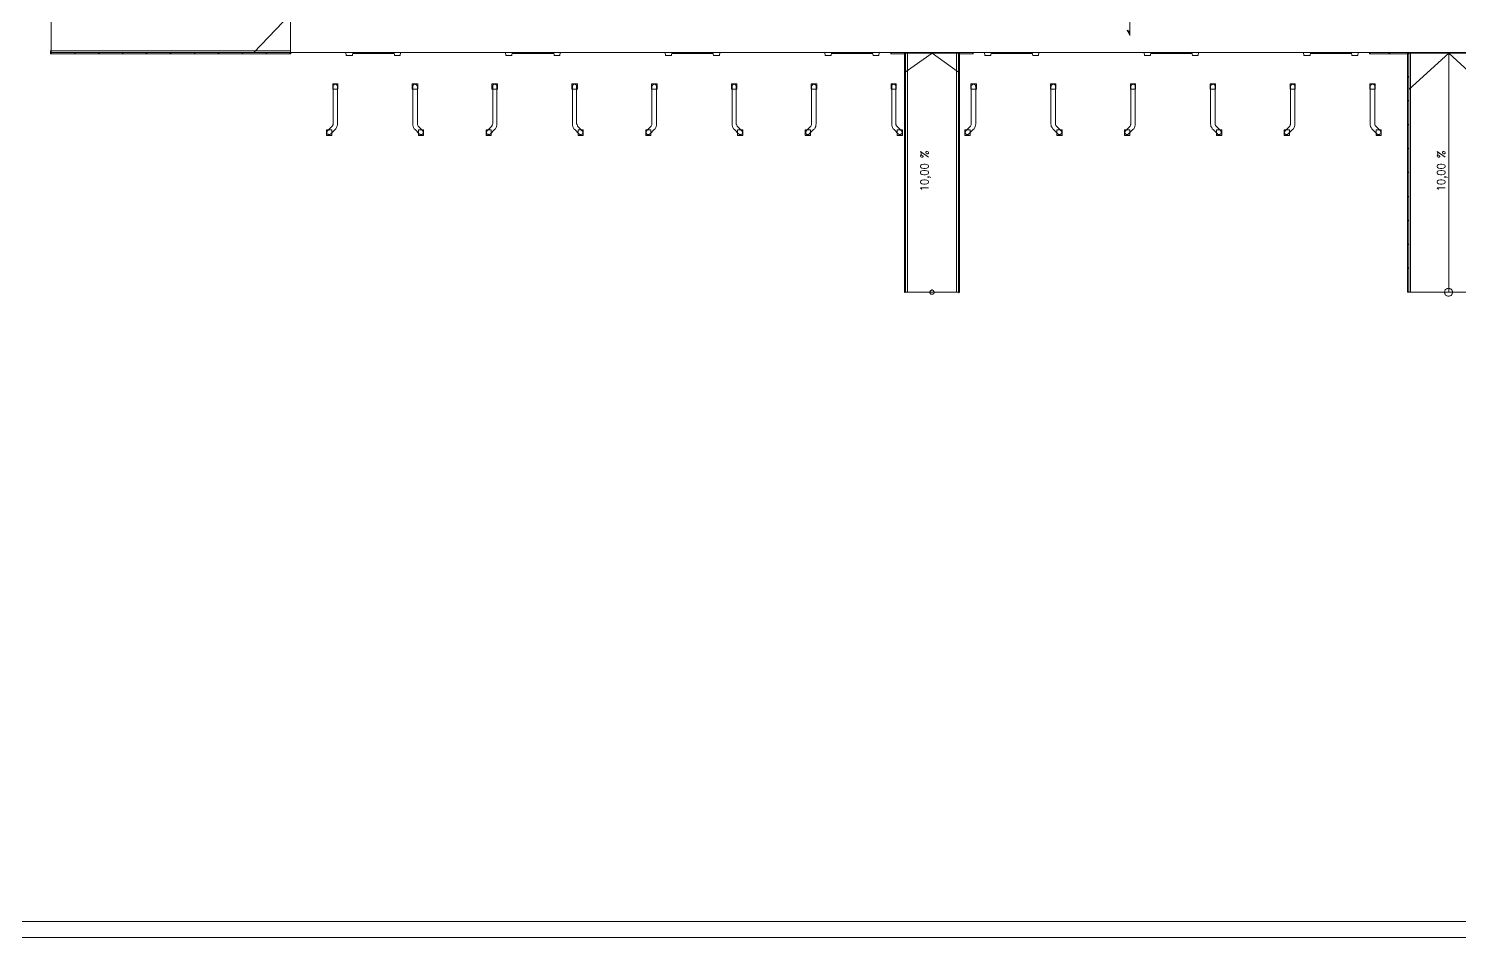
# Model space of a CAD drawing. Header units: millimetres. Extents: x 0 to 420, y 0 to 297.
# Drawn here: x 84.5 to 240.4, y 0 to 99.1 of the extents above; entities that cross this region are included whole.
import ezdxf

# ---------------------------------------------------------------- set-up
doc = ezdxf.new("R2010")
doc.units = ezdxf.units.MM
doc.styles.get("Standard").update_dxf_attribs({"font": 'STANDARD'})

msp = doc.modelspace()

# ---------------------------------------------------------------- hatches: boundary and pattern name
h = msp.add_hatch(color=7)
h.paths.add_polyline_path([(204.216, 98.890667), (204.512333, 98.721333), (204.343, 98.721333)], flags=0)
h.paths.add_polyline_path([(204.512333, 98.721333), (204.343, 98.721333), (204.512333, 98.298)], flags=0)
h = msp.add_hatch(color=252)
h.paths.add_polyline_path([(124.333, 96.435333), (119.845667, 96.435333), (124.333, 96.350667)], flags=0)
h.paths.add_polyline_path([(119.845667, 96.435333), (124.333, 96.350667), (119.845667, 96.350667)], flags=0)
h = msp.add_hatch(color=252)
h.paths.add_polyline_path([(141.732, 96.435333), (137.202333, 96.435333), (141.732, 96.350667)], flags=0)
h.paths.add_polyline_path([(137.202333, 96.435333), (141.732, 96.350667), (137.202333, 96.350667)], flags=0)
h = msp.add_hatch(color=252)
h.paths.add_polyline_path([(159.088667, 96.435333), (154.601333, 96.435333), (159.088667, 96.350667)], flags=0)
h.paths.add_polyline_path([(154.601333, 96.435333), (159.088667, 96.350667), (154.601333, 96.350667)], flags=0)
h = msp.add_hatch(color=252)
h.paths.add_polyline_path([(176.487667, 96.435333), (172.000333, 96.435333), (176.487667, 96.350667)], flags=0)
h.paths.add_polyline_path([(172.000333, 96.435333), (176.487667, 96.350667), (172.000333, 96.350667)], flags=0)
h = msp.add_hatch(color=252)
h.paths.add_polyline_path([(193.886667, 96.435333), (189.399333, 96.435333), (193.886667, 96.350667)], flags=0)
h.paths.add_polyline_path([(189.399333, 96.435333), (193.886667, 96.350667), (189.399333, 96.350667)], flags=0)
h = msp.add_hatch(color=252)
h.paths.add_polyline_path([(211.285667, 96.435333), (206.798333, 96.435333), (211.285667, 96.350667)], flags=0)
h.paths.add_polyline_path([(206.798333, 96.435333), (211.285667, 96.350667), (206.798333, 96.350667)], flags=0)
h = msp.add_hatch(color=252)
h.paths.add_polyline_path([(228.684667, 96.435333), (224.197333, 96.435333), (228.684667, 96.350667)], flags=0)
h.paths.add_polyline_path([(224.197333, 96.435333), (228.684667, 96.350667), (224.197333, 96.350667)], flags=0)

# ---------------------------------------------------------------- linework, layer by layer
at = {"color": 7, "lineweight": 0}
for points in [[(0.211668, 0), (420.073667, 0), (420.073667, 296.925999), (0.211668, 296.925999)], [(7.239002, 1.735667), (418.338, 1.735667), (418.338, 295.190332), (7.239002, 295.190332)], [(113.03, 96.435333), (374.65, 96.435333), (374.65, 105.029), (113.03, 105.029)], [(204.216, 98.890667), (204.512333, 98.721333), (204.343, 98.721333)], [(204.512333, 98.721333), (204.343, 98.721333), (204.512333, 98.298)], [(113.03, 96.52), (113.03, 96.435333), (86.910333, 96.435333), (86.910333, 96.647), (113.03, 96.647)], [(86.952667, 96.435333), (86.910333, 96.393), (86.910333, 96.350667), (86.910333, 96.308333), (86.952667, 96.308333), (86.952667, 96.350667), (86.952667, 96.393)], [(113.03, 96.308333), (86.952667, 96.308333), (86.952667, 96.435333), (113.03, 96.435333), (113.03, 96.308333), (86.952667, 96.308333), (86.952667, 96.435333), (113.03, 96.435333), (113.03, 96.308333), (86.952667, 96.308333), (86.952667, 96.435333), (113.03, 96.435333), (113.03, 96.308333), (86.952667, 96.308333), (86.952667, 96.435333), (113.03, 96.435333), (113.03, 96.308333), (113.03, 96.435333), (86.952667, 96.435333), (86.952667, 96.308333)], [(89.577333, 96.308333), (89.577333, 96.435333), (89.535, 96.435333), (89.535, 96.308333)], [(92.202, 96.308333), (92.202, 96.435333), (92.117333, 96.435333), (92.117333, 96.308333)], [(94.784333, 96.308333), (94.784333, 96.435333), (94.742, 96.435333), (94.742, 96.308333)], [(97.409, 96.308333), (97.409, 96.435333), (97.324333, 96.435333), (97.324333, 96.308333)], [(99.991333, 96.308333), (99.991333, 96.435333), (99.949, 96.435333), (99.949, 96.308333)], [(102.616, 96.308333), (102.616, 96.435333), (102.573667, 96.435333), (102.573667, 96.308333)], [(105.240667, 96.308333), (105.240667, 96.435333), (105.156, 96.435333), (105.156, 96.308333)], [(107.823, 96.308333), (107.823, 96.435333), (107.780667, 96.435333), (107.780667, 96.308333)], [(110.447667, 96.308333), (110.447667, 96.435333), (110.405333, 96.435333), (110.405333, 96.308333)], [(113.03, 96.435333), (113.03, 96.393), (112.987667, 96.393), (112.987667, 96.350667), (112.987667, 96.308333), (113.03, 96.308333), (113.072333, 96.350667), (113.072333, 96.393), (113.03, 96.393)], [(119.083667, 96.435333), (119.126, 96.139), (119.168333, 96.139), (119.761, 96.139), (119.803333, 96.139), (119.845667, 96.435333)], [(119.845667, 96.350667), (124.333, 96.350667), (124.333, 96.435333), (119.845667, 96.435333)], [(119.845667, 96.350667), (120.396, 96.350667)], [(120.396, 96.350667), (120.988667, 96.350667), (120.396, 96.350667), (119.845667, 96.350667)], [(120.988667, 96.350667), (121.581333, 96.350667), (120.988667, 96.350667), (120.099667, 96.350667), (120.988667, 96.350667), (121.581333, 96.350667), (120.988667, 96.350667), (120.099667, 96.350667)], [(121.581333, 96.350667), (122.131667, 96.350667), (121.581333, 96.350667), (120.692333, 96.350667)], [(122.131667, 96.350667), (122.724333, 96.350667), (122.131667, 96.350667), (121.285, 96.350667)], [(122.724333, 96.350667), (123.317, 96.350667), (122.724333, 96.350667), (121.877667, 96.350667)], [(123.317, 96.350667), (123.867333, 96.350667), (123.317, 96.350667), (122.428, 96.350667)], [(123.867333, 96.350667), (124.333, 96.350667), (123.867333, 96.350667), (123.020667, 96.350667)], [(124.333, 96.350667), (124.163667, 96.350667), (124.333, 96.350667), (123.613333, 96.350667)], [(125.052667, 96.435333), (125.010333, 96.139), (124.968, 96.139), (124.375333, 96.139), (124.333, 96.435333)], [(136.482667, 96.435333), (136.525, 96.139), (136.567333, 96.139), (137.16, 96.139), (137.202333, 96.435333)], [(137.202333, 96.350667), (141.732, 96.350667), (141.732, 96.435333), (137.202333, 96.435333)], [(137.202333, 96.350667), (137.795, 96.350667)], [(137.795, 96.350667), (138.387667, 96.350667), (137.795, 96.350667), (137.202333, 96.350667)], [(138.387667, 96.350667), (138.980333, 96.350667), (138.387667, 96.350667), (137.498667, 96.350667), (138.387667, 96.350667), (138.980333, 96.350667), (138.387667, 96.350667), (137.498667, 96.350667)], [(138.980333, 96.350667), (139.530667, 96.350667), (138.980333, 96.350667), (138.091333, 96.350667)], [(139.530667, 96.350667), (140.123333, 96.350667), (139.530667, 96.350667), (138.684, 96.350667)], [(140.123333, 96.350667), (140.716, 96.350667), (140.123333, 96.350667), (139.234333, 96.350667)], [(140.716, 96.350667), (141.266333, 96.350667), (140.716, 96.350667), (139.827, 96.350667)], [(141.266333, 96.350667), (141.732, 96.350667), (141.266333, 96.350667), (140.419667, 96.350667)], [(141.732, 96.350667), (141.562667, 96.350667), (141.732, 96.350667), (140.97, 96.350667)], [(142.451667, 96.435333), (142.409333, 96.139), (142.367, 96.139), (141.774333, 96.139), (141.732, 96.435333)], [(153.881667, 96.435333), (153.924, 96.139), (153.966333, 96.139), (154.559, 96.139), (154.601333, 96.435333)], [(154.601333, 96.350667), (159.088667, 96.350667), (159.088667, 96.435333), (154.601333, 96.435333)], [(154.601333, 96.350667), (155.194, 96.350667)], [(155.194, 96.350667), (155.786667, 96.350667), (155.194, 96.350667), (154.601333, 96.350667)], [(155.786667, 96.350667), (156.337, 96.350667), (155.786667, 96.350667), (154.897667, 96.350667), (155.786667, 96.350667), (156.337, 96.350667), (155.786667, 96.350667), (154.897667, 96.350667)], [(156.337, 96.350667), (156.929667, 96.350667), (156.337, 96.350667), (155.490333, 96.350667)], [(156.929667, 96.350667), (157.522333, 96.350667), (156.929667, 96.350667), (156.040667, 96.350667)], [(157.522333, 96.350667), (158.072667, 96.350667), (157.522333, 96.350667), (156.633333, 96.350667)], [(158.072667, 96.350667), (158.665333, 96.350667), (158.072667, 96.350667), (157.226, 96.350667)], [(158.665333, 96.350667), (159.088667, 96.350667), (158.665333, 96.350667), (157.818667, 96.350667)], [(159.088667, 96.350667), (158.961667, 96.350667), (159.088667, 96.350667), (158.369, 96.350667)], [(159.850667, 96.435333), (159.808333, 96.139), (159.766, 96.139), (159.173333, 96.139), (159.131, 96.139), (159.088667, 96.435333)], [(171.280667, 96.435333), (171.323, 96.139), (171.365333, 96.139), (171.915667, 96.139), (171.958, 96.139), (172.000333, 96.435333)], [(172.000333, 96.350667), (176.487667, 96.350667), (176.487667, 96.435333), (172.000333, 96.435333)], [(172.000333, 96.350667), (172.593, 96.350667)], [(172.593, 96.350667), (173.143333, 96.350667), (172.593, 96.350667), (172.000333, 96.350667)], [(173.143333, 96.350667), (173.736, 96.350667), (173.143333, 96.350667), (172.296667, 96.350667), (173.143333, 96.350667), (173.736, 96.350667), (173.143333, 96.350667), (172.296667, 96.350667)], [(173.736, 96.350667), (174.328667, 96.350667), (173.736, 96.350667), (172.889333, 96.350667)], [(174.328667, 96.350667), (174.921333, 96.350667), (174.328667, 96.350667), (173.439667, 96.350667)], [(174.921333, 96.350667), (175.471667, 96.350667), (174.921333, 96.350667), (174.032333, 96.350667)], [(175.471667, 96.350667), (176.064333, 96.350667), (175.471667, 96.350667), (174.625, 96.350667)], [(176.064333, 96.350667), (176.487667, 96.350667), (176.064333, 96.350667), (175.175333, 96.350667)], [(176.487667, 96.350667), (176.360667, 96.350667), (176.487667, 96.350667), (175.768, 96.350667)], [(177.207333, 96.435333), (177.165, 96.139), (176.572333, 96.139), (176.53, 96.139), (176.487667, 96.435333)], [(178.519667, 96.308333), (178.519667, 96.350667), (178.519667, 96.393), (178.519667, 96.435333), (178.477333, 96.393), (178.477333, 96.350667), (178.477333, 96.308333)], [(178.519667, 96.435333), (180.043667, 96.435333), (180.043667, 96.308333), (178.519667, 96.308333), (178.519667, 96.435333), (180.043667, 96.435333), (180.043667, 96.308333), (178.519667, 96.308333), (178.519667, 96.435333), (180.043667, 96.435333), (180.043667, 96.308333), (178.519667, 96.308333), (178.519667, 96.435333), (180.043667, 96.435333), (180.043667, 96.308333), (178.519667, 96.308333), (178.519667, 96.435333), (178.519667, 96.308333), (180.043667, 96.308333), (180.043667, 96.435333)], [(180.043667, 96.435333), (180.043667, 70.315667), (179.959, 70.315667), (179.959, 96.435333), (180.043667, 96.435333), (180.043667, 70.315667), (179.959, 70.315667), (179.959, 96.435333), (180.043667, 96.435333), (180.043667, 70.315667), (179.959, 70.315667), (179.959, 96.435333), (180.043667, 96.435333), (180.043667, 70.315667), (179.959, 70.315667), (179.959, 96.435333), (180.043667, 96.435333), (179.959, 96.435333), (179.959, 70.315667), (180.043667, 70.315667)], [(179.959, 96.435333), (179.959, 96.393), (180.001333, 96.393), (180.043667, 96.393), (180.043667, 96.435333), (180.001333, 96.435333)], [(180.170667, 96.393), (180.086, 96.393), (180.086, 70.315667), (180.297667, 70.315667), (180.297667, 96.393)], [(185.758667, 96.393), (185.843333, 96.393), (185.843333, 70.315667), (185.631667, 70.315667), (185.631667, 96.393)], [(187.409667, 96.308333), (185.843333, 96.308333), (185.843333, 96.435333), (187.409667, 96.435333), (187.409667, 96.308333), (185.843333, 96.308333), (185.843333, 96.435333), (187.409667, 96.435333), (187.409667, 96.308333), (185.843333, 96.308333), (185.843333, 96.435333), (187.409667, 96.435333), (187.409667, 96.308333), (185.843333, 96.308333), (185.843333, 96.435333), (187.409667, 96.435333), (187.409667, 96.308333), (187.409667, 96.435333), (185.843333, 96.435333), (185.843333, 96.308333)], [(185.970333, 96.435333), (185.970333, 70.315667), (185.843333, 70.315667), (185.843333, 96.435333), (185.970333, 96.435333), (185.970333, 70.315667), (185.843333, 70.315667), (185.843333, 96.435333), (185.970333, 96.435333), (185.970333, 70.315667), (185.843333, 70.315667), (185.843333, 96.435333), (185.970333, 96.435333), (185.970333, 70.315667), (185.843333, 70.315667), (185.843333, 96.435333), (185.970333, 96.435333), (185.843333, 96.435333), (185.843333, 70.315667), (185.970333, 70.315667)], [(185.843333, 96.435333), (185.843333, 96.393), (185.885667, 96.393), (185.928, 96.393), (185.970333, 96.393), (185.970333, 96.435333), (185.928, 96.435333), (185.885667, 96.435333)], [(187.409667, 96.435333), (187.409667, 96.393), (187.409667, 96.350667), (187.367333, 96.350667), (187.409667, 96.350667), (187.409667, 96.308333), (187.452, 96.308333), (187.452, 96.350667), (187.452, 96.393), (187.409667, 96.393)], [(188.679667, 96.435333), (188.722, 96.139), (189.314667, 96.139), (189.357, 96.139), (189.399333, 96.435333)], [(189.399333, 96.350667), (193.886667, 96.350667), (193.886667, 96.435333), (189.399333, 96.435333)], [(189.399333, 96.350667), (189.992, 96.350667)], [(189.992, 96.350667), (190.542333, 96.350667), (189.992, 96.350667), (189.399333, 96.350667)], [(190.542333, 96.350667), (191.135, 96.350667), (190.542333, 96.350667), (189.695667, 96.350667), (190.542333, 96.350667), (191.135, 96.350667), (190.542333, 96.350667), (189.695667, 96.350667)], [(191.135, 96.350667), (191.727667, 96.350667), (191.135, 96.350667), (190.246, 96.350667)], [(191.727667, 96.350667), (192.278, 96.350667), (191.727667, 96.350667), (190.838667, 96.350667)], [(192.278, 96.350667), (192.870667, 96.350667), (192.278, 96.350667), (191.431333, 96.350667)], [(192.870667, 96.350667), (193.463333, 96.350667), (192.870667, 96.350667), (192.024, 96.350667)], [(193.463333, 96.350667), (193.886667, 96.350667), (193.463333, 96.350667), (192.574333, 96.350667)], [(193.886667, 96.350667), (193.759667, 96.350667), (193.886667, 96.350667), (193.167, 96.350667)], [(194.606333, 96.435333), (194.564, 96.139), (193.971333, 96.139), (193.929, 96.139), (193.886667, 96.435333)], [(206.078667, 96.435333), (206.121, 96.139), (206.713667, 96.139), (206.756, 96.139), (206.798333, 96.435333)], [(206.798333, 96.350667), (211.285667, 96.350667), (211.285667, 96.435333), (206.798333, 96.435333)], [(206.798333, 96.350667), (207.348667, 96.350667)], [(207.348667, 96.350667), (207.941333, 96.350667), (207.348667, 96.350667), (206.798333, 96.350667)], [(207.941333, 96.350667), (208.534, 96.350667), (207.941333, 96.350667), (207.094667, 96.350667), (207.941333, 96.350667), (208.534, 96.350667), (207.941333, 96.350667), (207.094667, 96.350667)], [(208.534, 96.350667), (209.126667, 96.350667), (208.534, 96.350667), (207.645, 96.350667)], [(209.126667, 96.350667), (209.677, 96.350667), (209.126667, 96.350667), (208.237667, 96.350667)], [(209.677, 96.350667), (210.269667, 96.350667), (209.677, 96.350667), (208.830333, 96.350667)], [(210.269667, 96.350667), (210.862333, 96.350667), (210.269667, 96.350667), (209.380667, 96.350667)], [(210.862333, 96.350667), (211.285667, 96.350667), (210.862333, 96.350667), (209.973333, 96.350667)], [(211.285667, 96.350667), (211.116333, 96.350667), (211.285667, 96.350667), (210.566, 96.350667)], [(212.005333, 96.435333), (211.963, 96.139), (211.920667, 96.139), (211.370333, 96.139), (211.328, 96.139), (211.285667, 96.435333)], [(223.435333, 96.435333), (223.477667, 96.139), (223.52, 96.139), (224.112667, 96.139), (224.155, 96.139), (224.197333, 96.435333)], [(224.197333, 96.350667), (228.684667, 96.350667), (228.684667, 96.435333), (224.197333, 96.435333)], [(224.197333, 96.350667), (224.747667, 96.350667)], [(224.747667, 96.350667), (225.340333, 96.350667), (224.747667, 96.350667), (224.197333, 96.350667)], [(225.340333, 96.350667), (225.933, 96.350667), (225.340333, 96.350667), (224.451333, 96.350667), (225.340333, 96.350667), (225.933, 96.350667), (225.340333, 96.350667), (224.451333, 96.350667)], [(225.933, 96.350667), (226.483333, 96.350667), (225.933, 96.350667), (225.044, 96.350667)], [(226.483333, 96.350667), (227.076, 96.350667), (226.483333, 96.350667), (225.636667, 96.350667)], [(227.076, 96.350667), (227.668667, 96.350667), (227.076, 96.350667), (226.229333, 96.350667)], [(227.668667, 96.350667), (228.219, 96.350667), (227.668667, 96.350667), (226.779667, 96.350667)], [(228.219, 96.350667), (228.684667, 96.350667), (228.219, 96.350667), (227.372333, 96.350667)], [(228.684667, 96.350667), (228.515333, 96.350667), (228.684667, 96.350667), (227.965, 96.350667)], [(229.404333, 96.435333), (229.362, 96.139), (229.319667, 96.139), (228.727, 96.139), (228.684667, 96.435333)], [(230.674333, 96.308333), (230.716667, 96.308333), (230.716667, 96.350667), (230.716667, 96.393), (230.674333, 96.393), (230.674333, 96.435333), (230.674333, 96.393), (230.632, 96.393), (230.632, 96.350667), (230.632, 96.308333)], [(230.674333, 96.435333), (234.907667, 96.435333), (234.907667, 96.308333), (230.674333, 96.308333), (230.674333, 96.435333), (234.907667, 96.435333), (234.907667, 96.308333), (230.674333, 96.308333), (230.674333, 96.435333), (234.907667, 96.435333), (234.907667, 96.308333), (230.674333, 96.308333), (230.674333, 96.435333), (234.907667, 96.435333), (234.907667, 96.308333), (230.674333, 96.308333), (230.674333, 96.435333), (230.674333, 96.308333), (234.907667, 96.308333), (234.907667, 96.435333)], [(232.748667, 96.435333), (232.748667, 96.308333), (232.833333, 96.308333), (232.833333, 96.435333)], [(234.907667, 96.435333), (234.907667, 70.315667), (234.780667, 70.315667), (234.780667, 96.435333), (234.907667, 96.435333), (234.907667, 70.315667), (234.780667, 70.315667), (234.780667, 96.435333), (234.907667, 96.435333), (234.907667, 70.315667), (234.780667, 70.315667), (234.780667, 96.435333), (234.907667, 96.435333), (234.907667, 70.315667), (234.780667, 70.315667), (234.780667, 96.435333), (234.907667, 96.435333), (234.780667, 96.435333), (234.780667, 70.315667), (234.907667, 70.315667)], [(234.780667, 96.435333), (234.780667, 96.393), (234.823, 96.393), (234.865333, 96.393), (234.907667, 96.393), (234.907667, 96.435333), (234.865333, 96.435333), (234.823, 96.435333)], [(234.992333, 96.393), (234.907667, 96.393), (234.907667, 70.315667), (235.119333, 70.315667), (235.119333, 96.393)], [(180.043667, 93.853), (179.959, 93.853), (179.959, 93.768333), (180.043667, 93.768333)], [(185.970333, 93.853), (185.843333, 93.853), (185.843333, 93.768333), (185.970333, 93.768333)], [(234.907667, 93.853), (234.780667, 93.853), (234.780667, 93.768333), (234.907667, 93.768333)], [(118.152333, 92.752333), (118.152333, 88.688333), (118.152333, 88.519), (118.11, 88.392), (118.067667, 88.265), (117.983, 88.138), (117.898333, 88.053333), (117.432667, 87.587667), (117.390333, 87.545333), (117.348, 87.503), (117.305667, 87.503), (117.263333, 87.503), (117.221, 87.503), (117.178667, 87.503), (117.136333, 87.545333), (117.094, 87.545333), (117.051667, 87.587667), (117.051667, 87.63), (117.009333, 87.63), (117.009333, 87.672333), (117.009333, 87.714667), (117.009333, 87.757), (117.009333, 87.799333), (117.051667, 87.841667), (117.051667, 87.884), (117.094, 87.926333), (117.559667, 88.392), (117.602, 88.434333), (117.644333, 88.476667), (117.644333, 88.561333), (117.686667, 88.603667), (117.686667, 88.688333), (117.686667, 92.752333), (117.686667, 92.794667), (117.686667, 92.837), (117.686667, 92.879333), (117.729, 92.879333), (117.771333, 92.921667), (117.771333, 92.964), (117.813667, 92.964), (117.856, 93.006333), (117.898333, 93.006333), (117.940667, 93.006333), (117.983, 93.006333), (118.025333, 92.964), (118.067667, 92.964), (118.067667, 92.921667), (118.11, 92.879333), (118.152333, 92.879333), (118.152333, 92.837), (118.152333, 92.794667)], [(118.194667, 93.048667), (118.194667, 92.456), (117.644333, 92.456), (117.644333, 93.048667)], [(126.322667, 93.048667), (126.322667, 92.456), (126.915333, 92.456), (126.915333, 93.048667)], [(126.365, 92.752333), (126.365, 88.688333), (126.365, 88.519), (126.407333, 88.392), (126.449667, 88.265), (126.534333, 88.138), (126.619, 88.053333), (127.084667, 87.587667), (127.127, 87.545333), (127.169333, 87.503), (127.211667, 87.503), (127.254, 87.503), (127.296333, 87.503), (127.338667, 87.503), (127.381, 87.503), (127.381, 87.545333), (127.423333, 87.545333), (127.465667, 87.587667), (127.465667, 87.63), (127.508, 87.63), (127.508, 87.672333), (127.508, 87.714667), (127.508, 87.757), (127.508, 87.799333), (127.508, 87.841667), (127.465667, 87.884), (127.465667, 87.926333), (127, 88.392), (126.957667, 88.434333), (126.915333, 88.476667), (126.873, 88.561333), (126.873, 88.603667), (126.873, 88.688333), (126.873, 92.752333), (126.873, 92.794667), (126.830667, 92.837), (126.830667, 92.879333), (126.788333, 92.879333), (126.788333, 92.921667), (126.746, 92.964), (126.703667, 92.964), (126.661333, 93.006333), (126.619, 93.006333), (126.576667, 93.006333), (126.534333, 93.006333), (126.534333, 92.964), (126.492, 92.964), (126.449667, 92.921667), (126.407333, 92.879333), (126.365, 92.837), (126.365, 92.794667)], [(135.551333, 92.752333), (135.551333, 88.688333), (135.551333, 88.519), (135.509, 88.392), (135.466667, 88.265), (135.382, 88.138), (135.297333, 88.053333), (134.831667, 87.587667), (134.789333, 87.545333), (134.747, 87.503), (134.704667, 87.503), (134.662333, 87.503), (134.62, 87.503), (134.577667, 87.503), (134.535333, 87.545333), (134.493, 87.545333), (134.450667, 87.587667), (134.450667, 87.63), (134.408333, 87.63), (134.408333, 87.672333), (134.408333, 87.714667), (134.408333, 87.757), (134.408333, 87.799333), (134.408333, 87.841667), (134.450667, 87.884), (134.493, 87.926333), (134.958667, 88.392), (135.001, 88.434333), (135.001, 88.476667), (135.043333, 88.561333), (135.043333, 88.603667), (135.085667, 88.688333), (135.085667, 92.752333), (135.085667, 92.794667), (135.085667, 92.837), (135.085667, 92.879333), (135.128, 92.879333), (135.128, 92.921667), (135.170333, 92.964), (135.212667, 92.964), (135.255, 93.006333), (135.297333, 93.006333), (135.339667, 93.006333), (135.382, 93.006333), (135.424333, 92.964), (135.466667, 92.921667), (135.509, 92.879333), (135.551333, 92.837), (135.551333, 92.794667)], [(135.593667, 93.048667), (135.593667, 92.456), (135.001, 92.456), (135.001, 93.048667)], [(143.721667, 93.048667), (143.721667, 92.456), (144.314333, 92.456), (144.314333, 93.048667)], [(143.764, 92.752333), (143.764, 88.688333), (143.764, 88.519), (143.806333, 88.392), (143.848667, 88.265), (143.933333, 88.138), (144.018, 88.053333), (144.483667, 87.587667), (144.526, 87.545333), (144.568333, 87.503), (144.610667, 87.503), (144.653, 87.503), (144.695333, 87.503), (144.737667, 87.503), (144.78, 87.545333), (144.822333, 87.545333), (144.864667, 87.587667), (144.864667, 87.63), (144.907, 87.63), (144.907, 87.672333), (144.907, 87.714667), (144.907, 87.757), (144.907, 87.799333), (144.907, 87.841667), (144.864667, 87.884), (144.822333, 87.926333), (144.356667, 88.392), (144.314333, 88.434333), (144.314333, 88.476667), (144.272, 88.561333), (144.272, 88.603667), (144.229667, 88.688333), (144.229667, 92.752333), (144.229667, 92.794667), (144.229667, 92.837), (144.229667, 92.879333), (144.187333, 92.879333), (144.187333, 92.921667), (144.145, 92.964), (144.102667, 92.964), (144.060333, 93.006333), (144.018, 93.006333), (143.975667, 93.006333), (143.933333, 93.006333), (143.891, 92.964), (143.848667, 92.921667), (143.806333, 92.879333), (143.764, 92.837), (143.764, 92.794667)], [(152.950333, 92.752333), (152.950333, 88.688333), (152.950333, 88.519), (152.908, 88.392), (152.865667, 88.265), (152.781, 88.138), (152.696333, 88.053333), (152.230667, 87.587667), (152.188333, 87.545333), (152.146, 87.503), (152.103667, 87.503), (152.061333, 87.503), (152.019, 87.503), (151.976667, 87.503), (151.934333, 87.503), (151.892, 87.545333), (151.849667, 87.587667), (151.807333, 87.63), (151.807333, 87.672333), (151.807333, 87.714667), (151.807333, 87.757), (151.807333, 87.799333), (151.807333, 87.841667), (151.849667, 87.884), (151.849667, 87.926333), (152.315333, 88.392), (152.357667, 88.434333), (152.4, 88.476667), (152.442333, 88.561333), (152.442333, 88.603667), (152.442333, 88.688333), (152.442333, 92.752333), (152.442333, 92.794667), (152.484667, 92.837), (152.484667, 92.879333), (152.527, 92.879333), (152.527, 92.921667), (152.569333, 92.964), (152.611667, 92.964), (152.654, 93.006333), (152.696333, 93.006333), (152.738667, 93.006333), (152.781, 93.006333), (152.781, 92.964), (152.823333, 92.964), (152.865667, 92.921667), (152.908, 92.879333), (152.950333, 92.837), (152.950333, 92.794667)], [(152.992667, 93.048667), (152.992667, 92.456), (152.4, 92.456), (152.4, 93.048667)], [(161.120667, 93.048667), (161.120667, 92.456), (161.671, 92.456), (161.671, 93.048667)], [(161.163, 92.752333), (161.163, 88.688333), (161.163, 88.519), (161.205333, 88.392), (161.247667, 88.265), (161.332333, 88.138), (161.417, 88.053333), (161.882667, 87.587667), (161.925, 87.545333), (161.967333, 87.503), (162.009667, 87.503), (162.052, 87.503), (162.094333, 87.503), (162.136667, 87.503), (162.179, 87.545333), (162.221333, 87.545333), (162.263667, 87.587667), (162.263667, 87.63), (162.306, 87.63), (162.306, 87.672333), (162.306, 87.714667), (162.306, 87.757), (162.306, 87.799333), (162.263667, 87.841667), (162.263667, 87.884), (162.221333, 87.926333), (161.755667, 88.392), (161.713333, 88.434333), (161.671, 88.476667), (161.671, 88.561333), (161.628667, 88.603667), (161.628667, 88.688333), (161.628667, 92.752333), (161.628667, 92.794667), (161.628667, 92.837), (161.628667, 92.879333), (161.586333, 92.879333), (161.544, 92.921667), (161.544, 92.964), (161.501667, 92.964), (161.459333, 93.006333), (161.417, 93.006333), (161.374667, 93.006333), (161.332333, 93.006333), (161.29, 92.964), (161.247667, 92.964), (161.247667, 92.921667), (161.205333, 92.879333), (161.163, 92.879333), (161.163, 92.837), (161.163, 92.794667)], [(170.349333, 92.752333), (170.349333, 88.688333), (170.307, 88.519), (170.307, 88.392), (170.222333, 88.265), (170.18, 88.138), (170.053, 88.053333), (169.587333, 87.587667), (169.587333, 87.545333), (169.545, 87.503), (169.502667, 87.503), (169.460333, 87.503), (169.418, 87.503), (169.375667, 87.503), (169.333333, 87.503), (169.291, 87.545333), (169.248667, 87.587667), (169.206333, 87.63), (169.206333, 87.672333), (169.206333, 87.714667), (169.206333, 87.757), (169.206333, 87.799333), (169.206333, 87.841667), (169.248667, 87.884), (169.248667, 87.926333), (169.714333, 88.392), (169.756667, 88.434333), (169.799, 88.476667), (169.841333, 88.561333), (169.841333, 88.603667), (169.841333, 88.688333), (169.841333, 92.752333), (169.841333, 92.794667), (169.883667, 92.837), (169.883667, 92.879333), (169.926, 92.921667), (169.968333, 92.964), (170.010667, 92.964), (170.053, 93.006333), (170.095333, 93.006333), (170.137667, 93.006333), (170.18, 92.964), (170.222333, 92.964), (170.264667, 92.921667), (170.264667, 92.879333), (170.307, 92.879333), (170.307, 92.837), (170.349333, 92.794667)], [(170.391667, 93.048667), (170.391667, 92.456), (169.799, 92.456), (169.799, 93.048667)], [(178.519667, 93.048667), (178.519667, 92.456), (179.07, 92.456), (179.07, 93.048667)], [(178.562, 92.752333), (178.562, 88.688333), (178.562, 88.519), (178.604333, 88.392), (178.646667, 88.265), (178.731333, 88.138), (178.816, 88.053333), (179.281667, 87.587667), (179.324, 87.545333), (179.366333, 87.503), (179.408667, 87.503), (179.451, 87.503), (179.493333, 87.503), (179.535667, 87.503), (179.578, 87.545333), (179.620333, 87.545333), (179.620333, 87.587667), (179.662667, 87.63), (179.705, 87.672333), (179.705, 87.714667), (179.705, 87.757), (179.705, 87.799333), (179.662667, 87.841667), (179.662667, 87.884), (179.620333, 87.926333), (179.154667, 88.392), (179.112333, 88.434333), (179.07, 88.476667), (179.07, 88.561333), (179.027667, 88.603667), (179.027667, 88.688333), (179.027667, 92.752333), (179.027667, 92.794667), (179.027667, 92.837), (178.985333, 92.879333), (178.943, 92.921667), (178.943, 92.964), (178.900667, 92.964), (178.858333, 93.006333), (178.816, 93.006333), (178.773667, 93.006333), (178.731333, 93.006333), (178.689, 92.964), (178.646667, 92.964), (178.604333, 92.921667), (178.604333, 92.879333), (178.562, 92.879333), (178.562, 92.837), (178.562, 92.794667)], [(187.748333, 92.752333), (187.748333, 88.688333), (187.706, 88.519), (187.663667, 88.392), (187.621333, 88.265), (187.536667, 88.138), (187.452, 88.053333), (186.986333, 87.587667), (186.944, 87.545333), (186.944, 87.503), (186.901667, 87.503), (186.859333, 87.503), (186.817, 87.503), (186.774667, 87.503), (186.732333, 87.503), (186.69, 87.545333), (186.647667, 87.545333), (186.647667, 87.587667), (186.605333, 87.63), (186.563, 87.672333), (186.563, 87.714667), (186.563, 87.757), (186.605333, 87.799333), (186.605333, 87.841667), (186.605333, 87.884), (186.647667, 87.926333), (187.113333, 88.392), (187.155667, 88.434333), (187.198, 88.476667), (187.240333, 88.561333), (187.240333, 88.603667), (187.240333, 88.688333), (187.240333, 92.752333), (187.240333, 92.794667), (187.240333, 92.837), (187.282667, 92.879333), (187.325, 92.921667), (187.367333, 92.964), (187.409667, 93.006333), (187.452, 93.006333), (187.494333, 93.006333), (187.536667, 93.006333), (187.579, 92.964), (187.621333, 92.964), (187.663667, 92.921667), (187.663667, 92.879333), (187.706, 92.879333), (187.706, 92.837), (187.706, 92.794667)], [(187.790667, 93.048667), (187.790667, 92.456), (187.198, 92.456), (187.198, 93.048667)], [(195.876333, 93.048667), (195.876333, 92.456), (196.469, 92.456), (196.469, 93.048667)], [(195.918667, 92.752333), (195.918667, 88.688333), (195.961, 88.519), (195.961, 88.392), (196.045667, 88.265), (196.130333, 88.138), (196.215, 88.053333), (196.680667, 87.587667), (196.723, 87.545333), (196.723, 87.503), (196.765333, 87.503), (196.807667, 87.503), (196.85, 87.503), (196.892333, 87.503), (196.934667, 87.503), (196.977, 87.545333), (197.019333, 87.545333), (197.019333, 87.587667), (197.061667, 87.63), (197.104, 87.672333), (197.104, 87.714667), (197.104, 87.757), (197.061667, 87.799333), (197.061667, 87.841667), (197.061667, 87.884), (197.019333, 87.926333), (196.553667, 88.392), (196.511333, 88.434333), (196.469, 88.476667), (196.426667, 88.561333), (196.426667, 88.603667), (196.426667, 88.688333), (196.426667, 92.752333), (196.426667, 92.794667), (196.426667, 92.837), (196.384333, 92.879333), (196.342, 92.921667), (196.299667, 92.964), (196.257333, 93.006333), (196.215, 93.006333), (196.172667, 93.006333), (196.130333, 93.006333), (196.088, 92.964), (196.045667, 92.964), (196.003333, 92.921667), (196.003333, 92.879333), (195.961, 92.879333), (195.961, 92.837), (195.961, 92.794667)], [(205.105, 92.752333), (205.105, 88.688333), (205.105, 88.519), (205.062667, 88.392), (205.020333, 88.265), (204.935667, 88.138), (204.851, 88.053333), (204.385333, 87.587667), (204.343, 87.545333), (204.300667, 87.503), (204.258333, 87.503), (204.216, 87.503), (204.173667, 87.503), (204.131333, 87.503), (204.089, 87.545333), (204.046667, 87.545333), (204.046667, 87.587667), (204.004333, 87.63), (203.962, 87.672333), (203.962, 87.714667), (203.962, 87.757), (203.962, 87.799333), (204.004333, 87.841667), (204.004333, 87.884), (204.046667, 87.926333), (204.512333, 88.392), (204.554667, 88.434333), (204.597, 88.476667), (204.597, 88.561333), (204.639333, 88.603667), (204.639333, 88.688333), (204.639333, 92.752333), (204.639333, 92.794667), (204.639333, 92.837), (204.681667, 92.879333), (204.724, 92.921667), (204.724, 92.964), (204.766333, 92.964), (204.808667, 93.006333), (204.851, 93.006333), (204.893333, 93.006333), (204.935667, 93.006333), (204.978, 92.964), (205.020333, 92.964), (205.062667, 92.921667), (205.062667, 92.879333), (205.105, 92.879333), (205.105, 92.837), (205.105, 92.794667)], [(205.147333, 93.048667), (205.147333, 92.456), (204.597, 92.456), (204.597, 93.048667)], [(213.275333, 93.048667), (213.275333, 92.456), (213.868, 92.456), (213.868, 93.048667)], [(213.317667, 92.752333), (213.317667, 88.688333), (213.36, 88.519), (213.36, 88.392), (213.444667, 88.265), (213.487, 88.138), (213.614, 88.053333), (214.079667, 87.587667), (214.079667, 87.545333), (214.122, 87.503), (214.164333, 87.503), (214.206667, 87.503), (214.249, 87.503), (214.291333, 87.503), (214.333667, 87.503), (214.376, 87.545333), (214.418333, 87.587667), (214.460667, 87.63), (214.460667, 87.672333), (214.460667, 87.714667), (214.460667, 87.757), (214.460667, 87.799333), (214.460667, 87.841667), (214.418333, 87.884), (214.418333, 87.926333), (213.952667, 88.392), (213.910333, 88.434333), (213.868, 88.476667), (213.825667, 88.561333), (213.825667, 88.603667), (213.825667, 88.688333), (213.825667, 92.752333), (213.825667, 92.794667), (213.783333, 92.837), (213.783333, 92.879333), (213.741, 92.921667), (213.698667, 92.964), (213.656333, 92.964), (213.614, 93.006333), (213.571667, 93.006333), (213.529333, 93.006333), (213.487, 92.964), (213.444667, 92.964), (213.402333, 92.921667), (213.36, 92.879333), (213.36, 92.837), (213.317667, 92.794667)], [(222.504, 92.752333), (222.504, 88.688333), (222.504, 88.519), (222.461667, 88.392), (222.419333, 88.265), (222.334667, 88.138), (222.25, 88.053333), (221.784333, 87.587667), (221.742, 87.545333), (221.699667, 87.503), (221.657333, 87.503), (221.615, 87.503), (221.572667, 87.503), (221.530333, 87.503), (221.488, 87.545333), (221.445667, 87.545333), (221.403333, 87.587667), (221.403333, 87.63), (221.361, 87.63), (221.361, 87.672333), (221.361, 87.714667), (221.361, 87.757), (221.361, 87.799333), (221.403333, 87.841667), (221.403333, 87.884), (221.445667, 87.926333), (221.911333, 88.392), (221.953667, 88.434333), (221.996, 88.476667), (221.996, 88.561333), (222.038333, 88.603667), (222.038333, 88.688333), (222.038333, 92.752333), (222.038333, 92.794667), (222.038333, 92.837), (222.038333, 92.879333), (222.080667, 92.879333), (222.123, 92.921667), (222.123, 92.964), (222.165333, 92.964), (222.207667, 93.006333), (222.25, 93.006333), (222.292333, 93.006333), (222.334667, 93.006333), (222.377, 92.964), (222.419333, 92.964), (222.419333, 92.921667), (222.461667, 92.879333), (222.504, 92.879333), (222.504, 92.837), (222.504, 92.794667)], [(222.546333, 93.048667), (222.546333, 92.456), (221.996, 92.456), (221.996, 93.048667)], [(230.674333, 93.048667), (230.674333, 92.456), (231.267, 92.456), (231.267, 93.048667)], [(230.716667, 92.752333), (230.716667, 88.688333), (230.716667, 88.519), (230.759, 88.392), (230.801333, 88.265), (230.886, 88.138), (230.970667, 88.053333), (231.436333, 87.587667), (231.478667, 87.545333), (231.521, 87.503), (231.563333, 87.503), (231.605667, 87.503), (231.648, 87.503), (231.690333, 87.503), (231.732667, 87.503), (231.732667, 87.545333), (231.775, 87.545333), (231.817333, 87.587667), (231.817333, 87.63), (231.859667, 87.63), (231.859667, 87.672333), (231.859667, 87.714667), (231.859667, 87.757), (231.859667, 87.799333), (231.859667, 87.841667), (231.817333, 87.884), (231.817333, 87.926333), (231.351667, 88.392), (231.309333, 88.434333), (231.267, 88.476667), (231.224667, 88.561333), (231.224667, 88.603667), (231.224667, 88.688333), (231.224667, 92.752333), (231.224667, 92.794667), (231.182333, 92.837), (231.182333, 92.879333), (231.14, 92.879333), (231.14, 92.921667), (231.097667, 92.964), (231.055333, 92.964), (231.013, 93.006333), (230.970667, 93.006333), (230.928333, 93.006333), (230.886, 93.006333), (230.886, 92.964), (230.843667, 92.964), (230.801333, 92.921667), (230.759, 92.879333), (230.716667, 92.837), (230.716667, 92.794667)], [(180.043667, 91.228333), (179.959, 91.228333), (179.959, 91.186), (180.043667, 91.186)], [(185.970333, 91.228333), (185.843333, 91.228333), (185.843333, 91.186), (185.970333, 91.186)], [(234.907667, 91.228333), (234.780667, 91.228333), (234.780667, 91.186), (234.907667, 91.186)], [(117.559667, 88.011), (117.559667, 87.418333), (116.967, 87.418333), (116.967, 88.011)], [(127, 88.011), (127, 87.418333), (127.550333, 87.418333), (127.550333, 88.011)], [(134.916333, 88.011), (134.916333, 87.418333), (134.366, 87.418333), (134.366, 88.011)], [(144.399, 88.011), (144.399, 87.418333), (144.949333, 87.418333), (144.949333, 88.011)], [(152.315333, 88.011), (152.315333, 87.418333), (151.765, 87.418333), (151.765, 88.011)], [(161.755667, 88.011), (161.755667, 87.418333), (162.348333, 87.418333), (162.348333, 88.011)], [(169.714333, 88.011), (169.714333, 87.418333), (169.121667, 87.418333), (169.121667, 88.011)], [(179.154667, 88.011), (179.154667, 87.418333), (179.747333, 87.418333), (179.747333, 88.011)], [(180.043667, 88.603667), (179.959, 88.603667), (179.959, 88.561333), (180.043667, 88.561333)], [(185.970333, 88.603667), (185.843333, 88.603667), (185.843333, 88.561333), (185.970333, 88.561333)], [(187.113333, 88.011), (187.113333, 87.418333), (186.520667, 87.418333), (186.520667, 88.011)], [(196.553667, 88.011), (196.553667, 87.418333), (197.146333, 87.418333), (197.146333, 88.011)], [(204.512333, 88.011), (204.512333, 87.418333), (203.919667, 87.418333), (203.919667, 88.011)], [(213.952667, 88.011), (213.952667, 87.418333), (214.545333, 87.418333), (214.545333, 88.011)], [(221.911333, 88.011), (221.911333, 87.418333), (221.318667, 87.418333), (221.318667, 88.011)], [(231.351667, 88.011), (231.351667, 87.418333), (231.902, 87.418333), (231.902, 88.011)], [(234.907667, 88.603667), (234.780667, 88.603667), (234.780667, 88.561333), (234.907667, 88.561333)], [(180.043667, 86.021333), (179.959, 86.021333), (179.959, 85.936667), (180.043667, 85.936667)], [(185.970333, 86.021333), (185.843333, 86.021333), (185.843333, 85.936667), (185.970333, 85.936667)], [(234.907667, 86.021333), (234.780667, 86.021333), (234.780667, 85.936667), (234.907667, 85.936667)], [(180.043667, 83.396667), (179.959, 83.396667), (179.959, 83.354333), (180.043667, 83.354333)], [(185.970333, 83.396667), (185.843333, 83.396667), (185.843333, 83.354333), (185.970333, 83.354333)], [(234.907667, 83.396667), (234.780667, 83.396667), (234.780667, 83.354333), (234.907667, 83.354333)], [(180.043667, 80.772), (179.959, 80.772), (179.959, 80.729667), (180.043667, 80.729667)], [(185.970333, 80.772), (185.843333, 80.772), (185.843333, 80.729667), (185.970333, 80.729667)], [(234.907667, 80.772), (234.780667, 80.772), (234.780667, 80.729667), (234.907667, 80.729667)], [(180.043667, 78.189667), (179.959, 78.189667), (179.959, 78.105), (180.043667, 78.105)], [(185.970333, 78.189667), (185.843333, 78.189667), (185.843333, 78.105), (185.970333, 78.105)], [(234.907667, 78.189667), (234.780667, 78.189667), (234.780667, 78.105), (234.907667, 78.105)], [(180.043667, 75.565), (179.959, 75.565), (179.959, 75.522667), (180.043667, 75.522667)], [(185.970333, 75.565), (185.843333, 75.565), (185.843333, 75.522667), (185.970333, 75.522667)], [(234.907667, 75.565), (234.780667, 75.565), (234.780667, 75.522667), (234.907667, 75.522667)], [(180.043667, 72.940333), (179.959, 72.940333), (179.959, 72.898), (180.043667, 72.898)], [(185.970333, 72.940333), (185.843333, 72.940333), (185.843333, 72.898), (185.970333, 72.898)], [(234.907667, 72.982667), (234.780667, 72.982667), (234.780667, 72.898), (234.907667, 72.898)], [(179.959, 70.315667), (180.001333, 70.273333), (180.043667, 70.315667), (180.043667, 70.358), (180.001333, 70.358), (179.959, 70.358)], [(182.964667, 70.569667), (182.922333, 70.569667), (182.88, 70.527333), (182.837667, 70.527333), (182.795333, 70.527333), (182.795333, 70.485), (182.753, 70.442667), (182.753, 70.400333), (182.710667, 70.358), (182.710667, 70.315667), (182.710667, 70.273333), (182.753, 70.231), (182.753, 70.188667), (182.795333, 70.146333), (182.837667, 70.104), (182.88, 70.104), (182.922333, 70.104), (182.964667, 70.104), (183.007, 70.104), (183.049333, 70.104), (183.091667, 70.146333), (183.134, 70.146333), (183.134, 70.188667), (183.176333, 70.231), (183.176333, 70.273333), (183.176333, 70.315667), (183.176333, 70.358), (183.176333, 70.400333), (183.134, 70.442667), (183.134, 70.485), (183.091667, 70.527333), (183.049333, 70.527333), (183.007, 70.569667)], [(185.843333, 70.315667), (185.885667, 70.315667), (185.885667, 70.273333), (185.928, 70.273333), (185.928, 70.315667), (185.970333, 70.315667), (185.970333, 70.358), (185.928, 70.358), (185.885667, 70.358), (185.885667, 70.315667)], [(234.780667, 70.315667), (234.823, 70.315667), (234.865333, 70.315667), (234.907667, 70.315667), (234.907667, 70.358), (234.865333, 70.358), (234.823, 70.358), (234.780667, 70.358)], [(239.268, 70.781333), (239.183333, 70.739), (239.098667, 70.739), (239.056333, 70.696667), (238.971667, 70.654333), (238.929333, 70.612), (238.887, 70.569667), (238.844667, 70.485), (238.844667, 70.442667), (238.802333, 70.358), (238.802333, 70.273333), (238.844667, 70.231), (238.844667, 70.146333), (238.887, 70.104), (238.929333, 70.019333), (238.971667, 69.977), (239.056333, 69.934667), (239.098667, 69.934667), (239.183333, 69.892333), (239.268, 69.892333), (239.310333, 69.892333), (239.395, 69.934667), (239.437333, 69.934667), (239.522, 69.977), (239.564333, 70.019333), (239.606667, 70.104), (239.649, 70.146333), (239.691333, 70.231), (239.691333, 70.273333), (239.691333, 70.358), (239.691333, 70.442667), (239.649, 70.485), (239.606667, 70.569667), (239.564333, 70.612), (239.522, 70.654333), (239.437333, 70.696667), (239.395, 70.739), (239.310333, 70.739)]]:
    msp.add_lwpolyline(points, close=True, dxfattribs=at)
for points in [[(86.952667, 96.435333), (86.952667, 104.817333)], [(86.952667, 96.435333), (113.03, 96.435333), (113.03, 104.817333), (86.952667, 104.817333)], [(204.512333, 101.684667), (204.512333, 98.298), (204.216, 98.890667), (204.512333, 98.721333)], [(86.952667, 100.626333), (113.03, 100.626333), (109.050667, 96.435333)], [(112.818333, 96.435333), (113.03, 96.435333), (113.03, 100.626333)], [(95.419333, 96.435333), (95.631, 96.435333)], [(104.097667, 96.435333), (104.309333, 96.435333)], [(182.964667, 96.393), (180.043667, 96.393), (180.043667, 96.308333)], [(185.843333, 70.315667), (185.843333, 96.393), (180.043667, 96.393), (180.043667, 70.315667)], [(185.843333, 94.318667), (182.964667, 96.393), (180.043667, 94.318667)], [(180.043667, 96.308333), (180.043667, 96.181333)], [(183.049333, 96.393), (182.964667, 96.393), (182.837667, 96.393)], [(185.843333, 96.181333), (185.843333, 96.393), (182.964667, 96.393)], [(239.268, 96.393), (234.907667, 96.393), (234.907667, 96.308333)], [(243.586, 70.315667), (243.586, 96.393), (234.907667, 96.393), (234.907667, 70.315667)], [(239.268, 96.393), (234.907667, 92.413667)], [(234.907667, 96.308333), (234.907667, 96.181333)], [(237.744, 96.393), (237.828667, 96.393), (237.955667, 96.393)], [(243.586, 96.181333), (243.586, 96.393), (239.268, 96.393)], [(239.268, 70.315667), (239.268, 96.393), (243.586, 92.413667)], [(180.043667, 87.714667), (180.043667, 87.587667), (180.043667, 87.503)], [(185.843333, 87.503), (185.843333, 87.714667)], [(234.907667, 87.714667), (234.907667, 87.587667), (234.907667, 87.503)], [(180.043667, 79.036333), (180.043667, 78.909333), (180.043667, 78.782333)], [(185.843333, 78.782333), (185.843333, 79.036333)], [(234.907667, 79.036333), (234.907667, 78.909333), (234.907667, 78.782333)], [(185.843333, 70.315667), (180.043667, 70.315667)], [(182.837667, 70.315667), (183.049333, 70.315667)], [(243.586, 70.315667), (234.907667, 70.315667)], [(237.955667, 70.315667), (237.744, 70.315667)]]:
    msp.add_lwpolyline(points, dxfattribs=at)
at = {"color": 252, "lineweight": 0}
for points in [[(124.333, 96.435333), (119.845667, 96.435333), (124.333, 96.350667)], [(119.845667, 96.435333), (124.333, 96.350667), (119.845667, 96.350667)], [(141.732, 96.435333), (137.202333, 96.435333), (141.732, 96.350667)], [(137.202333, 96.435333), (141.732, 96.350667), (137.202333, 96.350667)], [(159.088667, 96.435333), (154.601333, 96.435333), (159.088667, 96.350667)], [(154.601333, 96.435333), (159.088667, 96.350667), (154.601333, 96.350667)], [(176.487667, 96.435333), (172.000333, 96.435333), (176.487667, 96.350667)], [(172.000333, 96.435333), (176.487667, 96.350667), (172.000333, 96.350667)], [(193.886667, 96.435333), (189.399333, 96.435333), (193.886667, 96.350667)], [(189.399333, 96.435333), (193.886667, 96.350667), (189.399333, 96.350667)], [(211.285667, 96.435333), (206.798333, 96.435333), (211.285667, 96.350667)], [(206.798333, 96.435333), (211.285667, 96.350667), (206.798333, 96.350667)], [(228.684667, 96.435333), (224.197333, 96.435333), (228.684667, 96.350667)], [(224.197333, 96.435333), (228.684667, 96.350667), (224.197333, 96.350667)]]:
    msp.add_lwpolyline(points, close=True, dxfattribs=at)

# ---------------------------------------------------------------- texts
at = {"color": 7, "char_height": 0.872032, "width": 4.28749067, "attachment_point": 7, "rotation": 90}
for insert in [(182.83766, 81.32234), (239.140993, 81.32234)]:
    msp.add_mtext('10,00 %', dxfattribs=dict(at, insert=insert))

doc.saveas('drawing.dxf')
